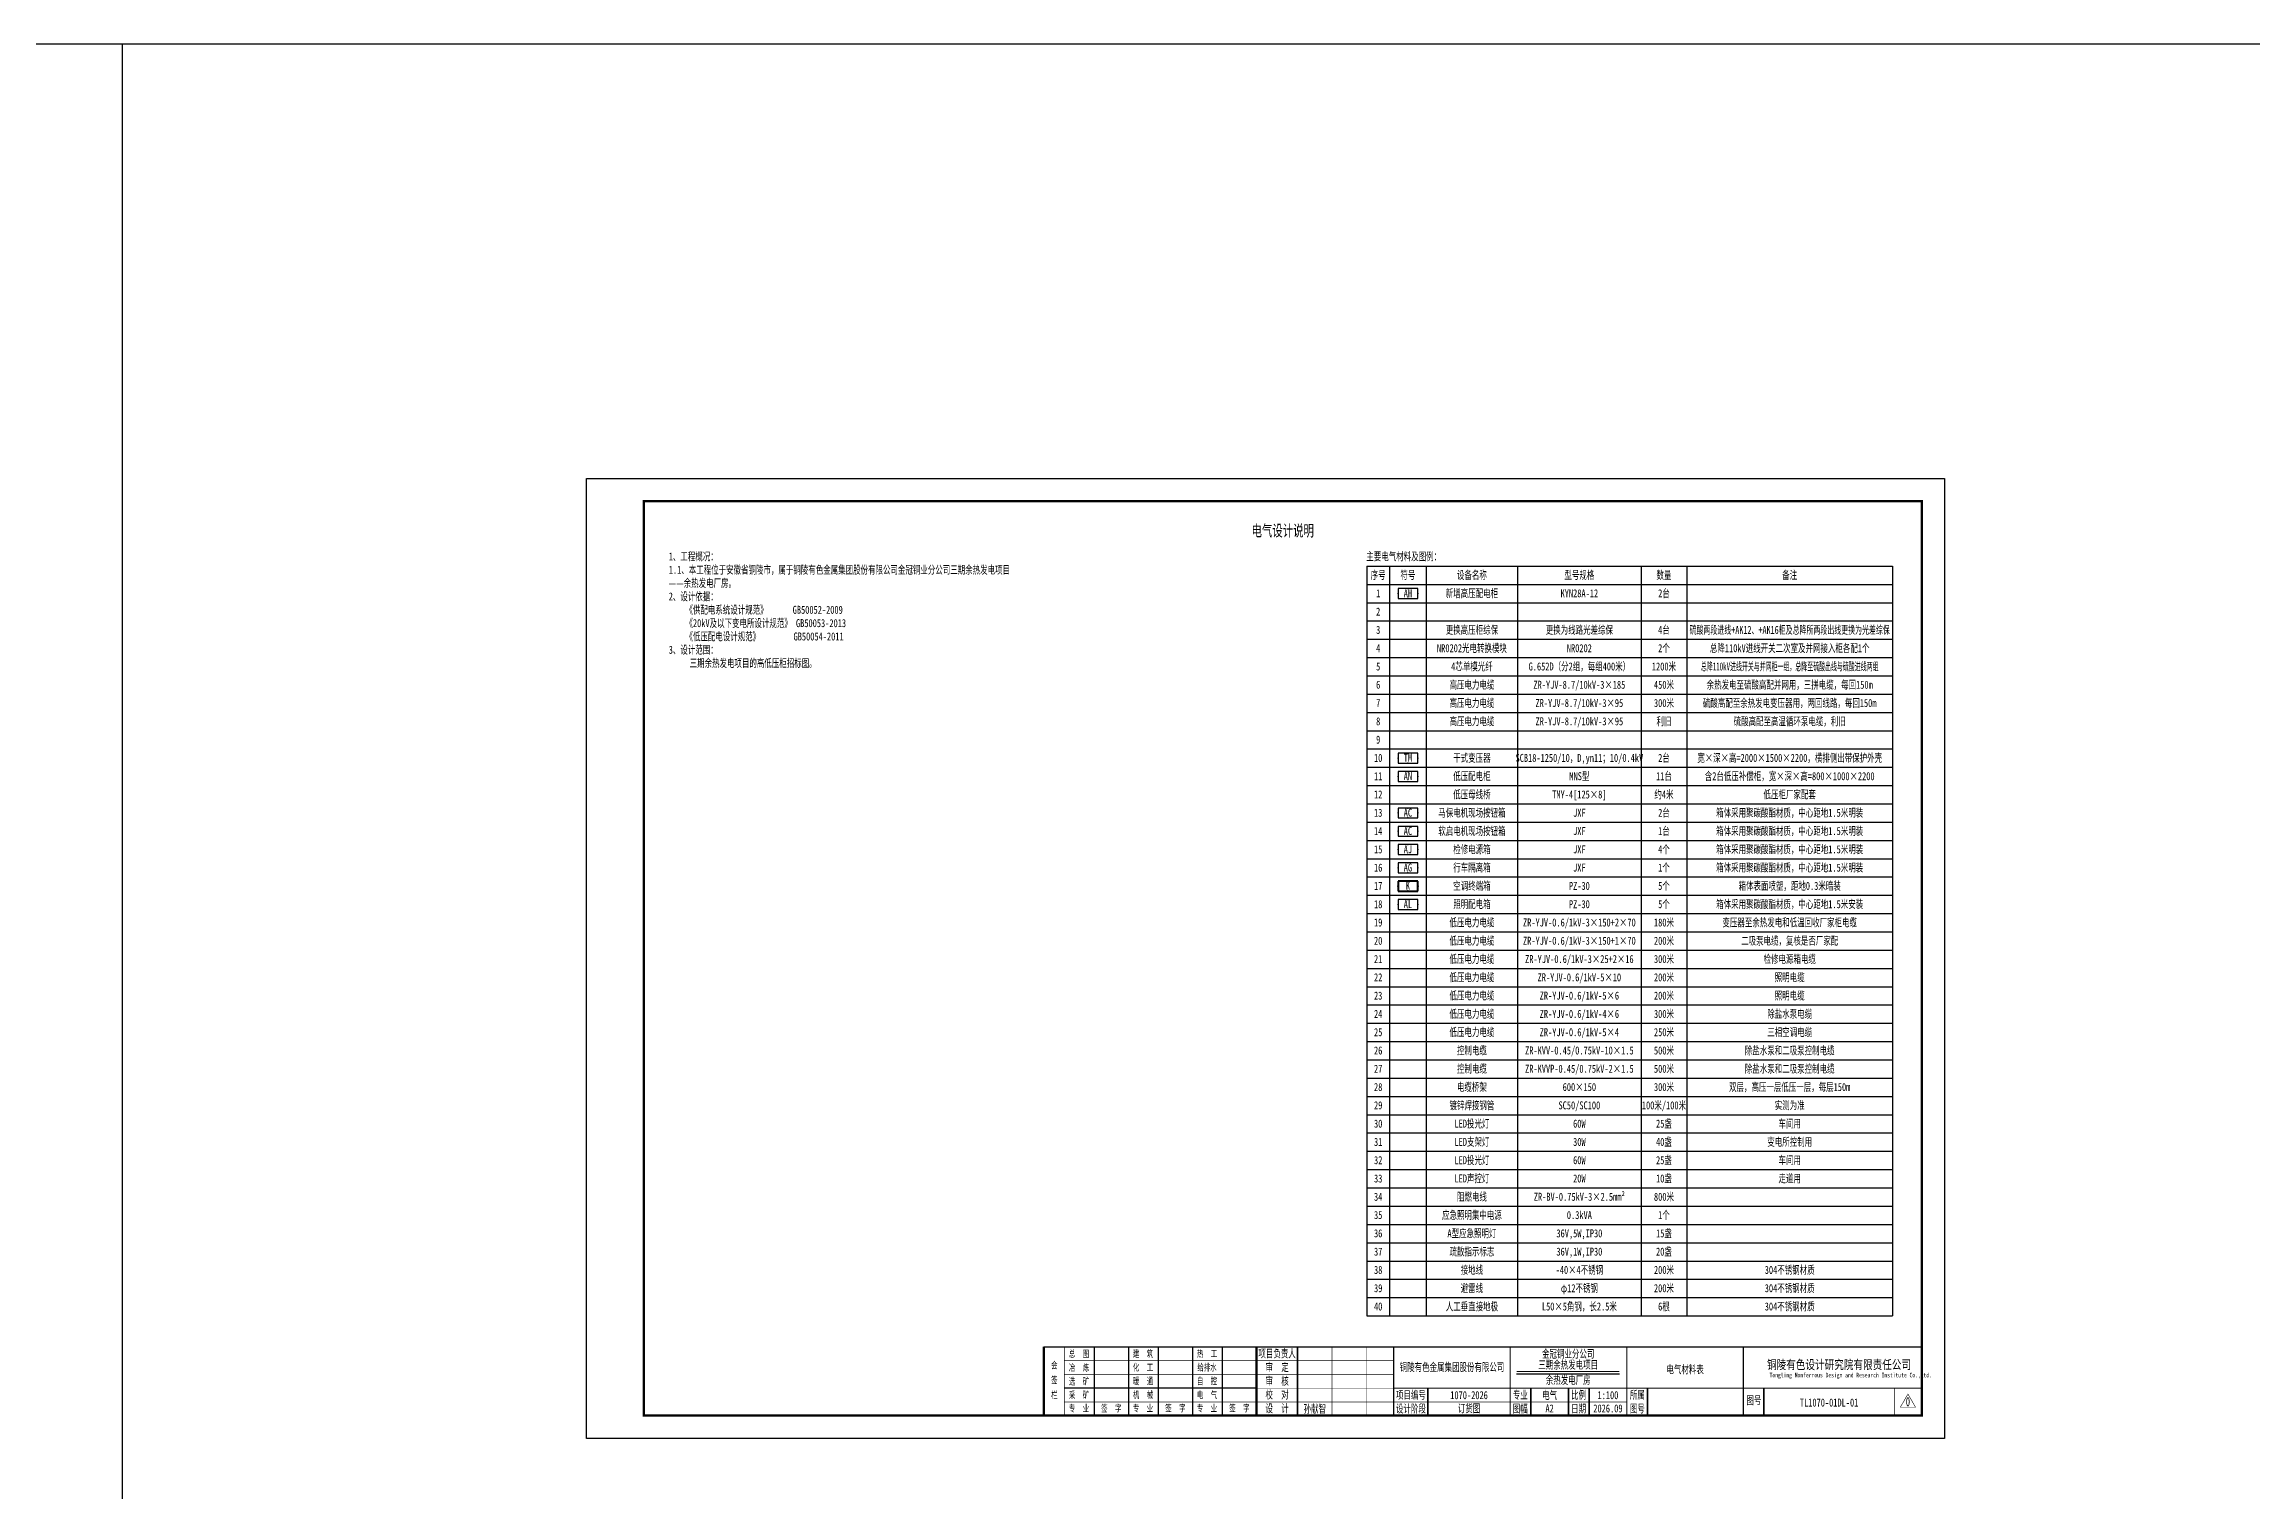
# Model space of a CAD drawing. Header units: millimetres. Extents: x -24326 to 675674, y 148048 to 606396.
# Drawn here: x 72244 to 168815, y 484756 to 548048 of the extents above; entities that cross this region are included whole.
import ezdxf
from ezdxf.enums import TextEntityAlignment as Align

# ---------------------------------------------------------------- set-up
doc = ezdxf.new("R2010")
doc.units = ezdxf.units.MM
doc.layers.add('SW', color=8, linetype='Continuous', lineweight=20)
doc.layers.add('TEXT', color=4, linetype='Continuous', lineweight=0)
for name, color, linetype in [('图框', 7, 'Continuous'), ('照明平面设备层', 1, 'Continuous'), ('电气说明', 7, 'Continuous')]:
    doc.layers.add(name, color=color, linetype=linetype)
doc.styles.add('HZ', font='simsun.ttf', dxfattribs={"width": 0.75})
doc.styles.add('标准', font='NSimSun.ttf', dxfattribs={"width": 0.667})

# ---------------------------------------------------------------- blocks, each defined once
blk = doc.blocks.new('PLA1')
at = {"color": 0, "linetype": 'ByBlock', "lineweight": -2}
for p, q in [((-500, 500), (-500, 0)), ((500, 500), (-500, 500)), ((-500, 0), (500, 0)), ((500, 0), (500, 500))]:
    blk.add_line(p, q, dxfattribs=at)
for p in [(-500, 250), (0, 500), (0, 0), (500, 250)]:
    blk.add_point(p, dxfattribs=at)
blk = doc.blocks.new('3')
at = {"layer": 'TEXT', "color": 7, "lineweight": 25, "style": 'HZ', "width": 0.75}
for s, height, p in [('铜陵有色设计研究院有限责任公司', 400, (221501, 249018)), ('Tongling Nonferrous Design and Research Institute Co.,Ltd.', 200, (221613, 248659))]:
    blk.add_text(s, height=height, dxfattribs=at).set_placement(p)
blk = doc.blocks.new('铜陵有色图签02')
at = {"layer": '图框', "linetype": 'Continuous', "lineweight": 50}
for p, q in [((-38401, 3003), (-38401, 1)), ((-29100, 3001), (-29100, 0))]:
    blk.add_line(p, q, dxfattribs=at)
at = {"layer": '图框', "color": 7, "linetype": 'Continuous', "lineweight": 25}
for p, q in [((-36201, 3010), (-36201, 9)), ((-34701, 3010), (-34701, 9)), ((-33401, 3017), (-33401, 16)), ((-31901, 3017), (-31901, 16)), ((-30601, 3017), (-30601, 16)), ((-29100, 1201), (-37501, 1201))]:
    blk.add_line(p, q, dxfattribs=at)
at = {"layer": '图框', "color": 7, "linetype": 'Continuous', "lineweight": 35}
for p, q in [((-27300, 3001), (-27300, 1)), ((-21600, 1197), (-21600, -3)), ((-17100, 1200), (-17100, 0)), ((-15450, 0), (-15450, 1200)), ((-14550, 1200), (-14550, 0)), ((-12000, 1201), (-12000, 1)), ((-6900, 1202), (-6900, 2))]:
    blk.add_line(p, q, dxfattribs=at)
at = {"layer": '图框', "lineweight": 25}
blk.add_line((-17723, 1830), (-13223, 1830), dxfattribs=at)
at = {"layer": '图框', "lineweight": 70, "const_width": 70}
blk.add_lwpolyline([(-17980, 3001), (0, 3001), (-38401, 3001)], dxfattribs=at)
at = {"layer": '图框', "color": 7, "linetype": 'Continuous', "lineweight": 25, "const_width": 25}
for points in [[(-37501, 3000), (-37501, 0)], [(-25800, 3001), (-25800, 1)], [(-24300, 3001), (-24300, 1)], [(-23100, 2401), (-37501, 2401)], [(-23100, 1801), (-37501, 1801)], [(-23100, 1201), (-29100, 1201)], [(-12900, 600), (-18000, 600), (-37501, 600)], [(-602, 943), (-932, 371), (-272, 371), (-602, 943)]]:
    blk.add_lwpolyline(points, dxfattribs=at)
at = {"layer": '图框', "linetype": 'Continuous', "lineweight": 50, "const_width": 50}
for points in [[(-23100, 3001), (-23100, 1)], [(-18000, 3000), (-18000, 0)]]:
    blk.add_lwpolyline(points, dxfattribs=at)
at = {"layer": '图框', "lineweight": 50, "const_width": 50}
for points in [[(-12900, 3001), (-12900, 1)], [(-7800, 3001), (-7800, 1)], [(0, 3000), (0, 0)], [(-23100, 1200), (0, 1200)]]:
    blk.add_lwpolyline(points, dxfattribs=at)
at = {"layer": '图框', "lineweight": 25, "const_width": 35}
blk.add_lwpolyline([(-17723, 1930), (-13223, 1930)], dxfattribs=at)
at = {"layer": '图框', "color": 7, "linetype": 'Continuous', "lineweight": 35, "const_width": 25}
blk.add_lwpolyline([(-1200, 1201), (-1200, 0)], dxfattribs=at)
at = {"layer": '图框', "linetype": 'Continuous', "lineweight": 70, "const_width": 70}
blk.add_lwpolyline([(-38401, 1), (0, 0)], dxfattribs=at)
at = {"layer": '图框', "lineweight": 25}
blk.add_blockref('3', (-228268, -246986), dxfattribs=at)
at = {"layer": 'TEXT', "color": 7, "lineweight": 25, "style": '标准', "width": 0.667}
for s, height, p in [('总  图', 300, (-36862, 2555)), ('建  筑', 300, (-34062, 2562)), ('热  工', 300, (-31262, 2562)), ('项目负责人', 350, (-28197, 2541)), ('会', 300, (-37942, 2054)), ('冶  炼', 300, (-36862, 1955)), ('化  工', 300, (-34062, 1962)), ('给排水', 300, (-31262, 1962)), ('审  定', 350, (-28197, 1941)), ('栏', 300, (-37942, 754)), ('签', 300, (-37942, 1404)), ('采  矿', 300, (-36862, 754)), ('选  矿', 300, (-36862, 1355)), ('机  械', 300, (-34062, 761)), ('暖  通', 300, (-34062, 1362)), ('电  气', 300, (-31262, 761)), ('自  控', 300, (-31262, 1362)), ('校  对', 350, (-28197, 741)), ('审  核', 350, (-28197, 1341)), ('项目编号', 350, (-22343, 730)), ('专业', 350, (-17559, 730)), ('比例', 350, (-15009, 730)), ('所属', 350, (-12438, 730)), ('专  业', 300, (-36862, 170)), ('签  字', 300, (-35449, 170)), ('专  业', 300, (-34062, 177)), ('签  字', 300, (-32649, 177)), ('专  业', 300, (-31262, 177)), ('签  字', 300, (-29849, 177)), ('设  计', 350, (-28197, 139)), ('设计阶段', 350, (-22343, 130)), ('图幅', 350, (-17559, 130)), ('日期', 350, (-15009, 130)), ('图号', 350, (-12438, 130)), ('图号', 350, (-7339, 495))]:
    blk.add_text(s, height=height, dxfattribs=at).set_placement(p, align=Align.CENTER)

msp = doc.modelspace()

# ---------------------------------------------------------------- linework, layer by layer
at = {"color": 2, "linetype": 'ByBlock', "lineweight": -3, "ltscale": 100}
for p, q in [((675673.6, 548047.8), (-24326.4, 548047.8)), ((75673.6, 148047.8), (75673.6, 548047.8))]:
    msp.add_line(p, q, dxfattribs=at)
at = {"layer": '图框', "linetype": 'Continuous', "lineweight": 100, "const_width": 100}
msp.add_lwpolyline([(98473.6, 488047.8), (154373.6, 488047.8), (154373.6, 528047.8), (98473.6, 528047.8)], close=True, dxfattribs=at)
at = {"layer": '照明平面设备层', "color": 0}
for p, q in [((130098.4, 525211.8), (130098.4, 492411.8)), ((130098.4, 525211.8), (153098.4, 525211.8)), ((130098.4, 524411.8), (153098.4, 524411.8)), ((131098.4, 525211.8), (131098.4, 492411.8)), ((132698.4, 525211.8), (132698.4, 492411.8)), ((136698.4, 525211.8), (136698.4, 492411.8)), ((142098.4, 525211.8), (142098.4, 492411.8)), ((144098.4, 525211.8), (144098.4, 492411.8)), ((153098.4, 525211.8), (153098.4, 492411.8)), ((130098.4, 523611.8), (153098.4, 523611.8)), ((130098.4, 522811.8), (153098.4, 522811.8)), ((130098.4, 522011.8), (153098.4, 522011.8)), ((130098.4, 521211.8), (153098.4, 521211.8)), ((130098.4, 520411.8), (153098.4, 520411.8)), ((130098.4, 519611.8), (153098.4, 519611.8)), ((130098.4, 518811.8), (153098.4, 518811.8)), ((130098.4, 518011.8), (153098.4, 518011.8)), ((130098.4, 517211.8), (153098.4, 517211.8)), ((130098.4, 516411.8), (153098.4, 516411.8)), ((130098.4, 515611.8), (153098.4, 515611.8)), ((130098.4, 514811.8), (153098.4, 514811.8)), ((130098.4, 514011.8), (153098.4, 514011.8)), ((130098.4, 513211.8), (153098.4, 513211.8)), ((130098.4, 512411.8), (153098.4, 512411.8)), ((130098.4, 511611.8), (153098.4, 511611.8)), ((130098.4, 510811.8), (153098.4, 510811.8)), ((130098.4, 510011.8), (153098.4, 510011.8)), ((130098.4, 509211.8), (153098.4, 509211.8)), ((130098.4, 508411.8), (153098.4, 508411.8)), ((130098.4, 507611.8), (153098.4, 507611.8)), ((130098.4, 506811.8), (153098.4, 506811.8)), ((130098.4, 506011.8), (153098.4, 506011.8)), ((130098.4, 505211.8), (153098.4, 505211.8)), ((130098.4, 504411.8), (153098.4, 504411.8)), ((130098.4, 503611.8), (153098.4, 503611.8)), ((130098.4, 502811.8), (153098.4, 502811.8)), ((130098.4, 502011.8), (153098.4, 502011.8)), ((130098.4, 501211.8), (153098.4, 501211.8)), ((130098.4, 500411.8), (153098.4, 500411.8)), ((130098.4, 499611.8), (153098.4, 499611.8)), ((130098.4, 498811.8), (153098.4, 498811.8)), ((130098.4, 498011.8), (153098.4, 498011.8)), ((130098.4, 497211.8), (153098.4, 497211.8)), ((130098.4, 496411.8), (153098.4, 496411.8)), ((130098.4, 495611.8), (153098.4, 495611.8)), ((130098.4, 494811.8), (153098.4, 494811.8)), ((130098.4, 494011.8), (153098.4, 494011.8)), ((130098.4, 493211.8), (153098.4, 493211.8)), ((130098.4, 492411.8), (153098.4, 492411.8))]:
    msp.add_line(p, q, dxfattribs=at)
at = {"layer": '照明平面设备层', "color": 0, "lineweight": -3, "ltscale": 100}
msp.add_lwpolyline([(95973.6, 529047.8), (155373.6, 529047.8), (155373.6, 487047.8), (95973.6, 487047.8)], close=True, dxfattribs=at)

# ---------------------------------------------------------------- block references
at = {"layer": '图框', "lineweight": 25}
msp.add_blockref('铜陵有色图签02', (154373.6, 488047.8), dxfattribs=at)
at = {"layer": '照明平面设备层', "color": 2, "linetype": 'ByBlock', "lineweight": 30, "xscale": 0.8640000000596046, "yscale": 0.8640000000596046, "zscale": 0.8640000000596046}
for p in [(131898.4, 523795.8), (131898.4, 516595.8), (131898.4, 515795.8)]:
    msp.add_blockref('PLA1', p, dxfattribs=at)
at = {"layer": '照明平面设备层', "color": 1, "linetype": 'ByBlock', "lineweight": 30, "xscale": 0.8640000000596046, "yscale": 0.8640000000596046, "zscale": 0.8640000000596046}
for p in [(131898.4, 514195.8), (131898.4, 513395.8), (131898.4, 512595.8), (131898.4, 510195.8)]:
    msp.add_blockref('PLA1', p, dxfattribs=at)
at = {"layer": '照明平面设备层', "color": 4, "linetype": 'ByBlock', "lineweight": 30, "xscale": 0.8640000000596046, "yscale": 0.8640000000596046, "zscale": 0.8640000000596046}
msp.add_blockref('PLA1', (131898.4, 511795.8), dxfattribs=at)
at = {"layer": '照明平面设备层', "color": 241, "lineweight": 40, "xscale": 0.8640000000596046, "yscale": 0.8640000000596046, "zscale": 0.8640000000596046}
msp.add_blockref('PLA1', (131898.4, 510995.8), dxfattribs=at)

# ---------------------------------------------------------------- texts
at = {"layer": 'SW', "color": 7, "linetype": 'ByBlock', "lineweight": 25, "style": '标准', "width": 0.667}
msp.add_text('主要电气材料及图例：', height=350, dxfattribs=at).set_placement((130080.7, 525461.4))
at = {"layer": 'SW', "color": 7, "linetype": 'ByBlock', "lineweight": 25, "style": '标准'}
for s, width, p in [('序号', 0.667, (130598.4, 524647.4)), ('符号', 0.667, (131898.4, 524647.4)), ('设备名称', 0.667, (134698.4, 524647.4)), ('型号规格', 0.667, (139398.4, 524647.4)), ('数量', 0.667, (143098.4, 524647.4)), ('备注', 0.667, (148598.4, 524647.4)), ('1', 0.667, (130598.4, 523847.4)), ('AH', 0.667, (131898.4, 523851)), ('新增高压配电柜', 0.667, (134698.4, 523847.4)), ('KYN28A-12', 0.667, (139398.4, 523847.4)), ('2台', 0.667, (143098.4, 523847.4)), ('3', 0.667, (130598.4, 522247.4)), ('2', 0.667, (130598.4, 523047.4)), ('更换高压柜综保', 0.667, (134698.4, 522247.4)), ('更换为线路光差综保', 0.667, (139398.4, 522247.4)), ('4台', 0.667, (143098.4, 522247.4)), ('硫酸两段进线+AK12、+AK16柜及总降所两段出线更换为光差综保', 0.62, (148598.4, 522247.4)), ('4', 0.667, (130598.4, 521447.4)), ('NR0202光电转换模块', 0.667, (134698.4, 521447.4)), ('NR0202', 0.667, (139398.4, 521447.4)), ('2个', 0.667, (143098.4, 521447.4)), ('总降110kV进线开关二次室及并网接入柜各配1个', 0.667, (148598.4, 521447.4)), ('5', 0.667, (130598.4, 520647.4)), ('4芯单模光纤', 0.667, (134698.4, 520647.4)), ('G.652D（分2组，每组400米）', 0.667, (139398.4, 520647.4)), ('1200米', 0.667, (143098.4, 520647.4)), ('总降110kV进线开关与并网柜一组，总降至硫酸出线与硫酸进线两组', 0.53, (148598.4, 520647.4)), ('6', 0.667, (130598.4, 519847.4)), ('8', 0.667, (130598.4, 518247.4)), ('7', 0.667, (130598.4, 519047.4)), ('9', 0.667, (130598.4, 517447.4)), ('10', 0.667, (130598.4, 516647.4)), ('TM', 0.667, (131898.4, 516651)), ('干式变压器', 0.667, (134698.4, 516647.4)), ('SCB18-1250/10，D,yn11；10/0.4kV', 0.667, (139398.4, 516647.4)), ('2台', 0.667, (143098.4, 516647.4)), ('宽×深×高=2000×1500×2200，横排侧出带保护外壳', 0.667, (148598.4, 516647.4)), ('11', 0.667, (130598.4, 515847.4)), ('AN', 0.667, (131898.4, 515851)), ('低压配电柜', 0.667, (134698.4, 515847.4)), ('MNS型', 0.667, (139398.4, 515847.4)), ('11台', 0.667, (143098.4, 515847.4)), ('含2台低压补偿柜，宽×深×高=800×1000×2200', 0.667, (148598.4, 515847.4)), ('12', 0.667, (130598.4, 515047.4)), ('低压母线桥', 0.667, (134698.4, 515047.4)), ('TMY-4[125×8]', 0.667, (139398.4, 515047.4)), ('约4米', 0.667, (143098.4, 515047.4)), ('低压柜厂家配套', 0.667, (148598.4, 515047.4)), ('13', 0.667, (130598.4, 514247.4)), ('14', 0.667, (130598.4, 513447.4)), ('AC', 0.667, (131898.4, 514251)), ('AC', 0.667, (131898.4, 513451)), ('软启电机现场按钮箱', 0.667, (134698.4, 513447.4)), ('马保电机现场按钮箱', 0.667, (134698.4, 514247.4)), ('JXF', 0.667, (139398.4, 514247.4)), ('JXF', 0.667, (139398.4, 513447.4)), ('2台', 0.667, (143098.4, 514247.4)), ('1台', 0.667, (143098.4, 513447.4)), ('箱体采用聚碳酸酯材质，中心距地1.5米明装', 0.667, (148598.4, 514247.4)), ('箱体采用聚碳酸酯材质，中心距地1.5米明装', 0.667, (148598.4, 513447.4)), ('15', 0.667, (130598.4, 512647.4)), ('AJ', 0.667, (131898.4, 512651)), ('检修电源箱', 0.667, (134698.4, 512647.4)), ('JXF', 0.667, (139398.4, 512647.4)), ('4个', 0.667, (143098.4, 512647.4)), ('箱体采用聚碳酸酯材质，中心距地1.5米明装', 0.667, (148598.4, 512647.4)), ('16', 0.667, (130598.4, 511847.4)), ('AG', 0.667, (131898.4, 511851)), ('行车隔离箱', 0.667, (134698.4, 511847.4)), ('JXF', 0.667, (139398.4, 511847.4)), ('1个', 0.667, (143098.4, 511847.4)), ('箱体采用聚碳酸酯材质，中心距地1.5米明装', 0.667, (148598.4, 511847.4)), ('17', 0.667, (130598.4, 511047.4)), ('K', 0.667, (131898.4, 511051)), ('空调终端箱', 0.667, (134698.4, 511047.4)), ('PZ-30', 0.667, (139398.4, 511047.4)), ('5个', 0.667, (143098.4, 511047.4)), ('箱体表面喷塑，距地0.3米暗装', 0.667, (148598.4, 511047.4)), ('18', 0.667, (130598.4, 510247.4)), ('AL', 0.667, (131898.4, 510251)), ('20', 0.667, (130598.4, 508647.4)), ('19', 0.667, (130598.4, 509447.4)), ('21', 0.667, (130598.4, 507847.4)), ('22', 0.667, (130598.4, 507047.4)), ('23', 0.667, (130598.4, 506247.4)), ('24', 0.667, (130598.4, 505447.4)), ('25', 0.667, (130598.4, 504647.4)), ('26', 0.667, (130598.4, 503847.4)), ('27', 0.667, (130598.4, 503047.4)), ('28', 0.667, (130598.4, 502247.4)), ('29', 0.667, (130598.4, 501447.4)), ('30', 0.667, (130598.4, 500647.4)), ('31', 0.667, (130598.4, 499847.4)), ('32', 0.667, (130598.4, 499047.4)), ('33', 0.667, (130598.4, 498247.4)), ('34', 0.667, (130598.4, 497447.4)), ('35', 0.667, (130598.4, 496647.4)), ('36', 0.667, (130598.4, 495847.4)), ('37', 0.667, (130598.4, 495047.4)), ('38', 0.667, (130598.4, 494247.4)), ('39', 0.667, (130598.4, 493447.4)), ('40', 0.667, (130598.4, 492647.4))]:
    msp.add_text(s, height=350, dxfattribs=dict(at, width=width)).set_placement(p, align=Align.CENTER)
at = {"layer": 'SW', "color": 5, "linetype": 'ByBlock', "lineweight": 25, "style": '标准', "width": 0.667}
for s, p in [('高压电力电缆', (134698.4, 519847.4)), ('ZR-YJV-8.7/10kV-3×185', (139398.4, 519847.4)), ('450米', (143098.4, 519847.4)), ('余热发电至硫酸高配并网用，三拼电缆，每回150m', (148598.4, 519847.4)), ('高压电力电缆', (134698.4, 519047.4)), ('高压电力电缆', (134698.4, 518247.4)), ('ZR-YJV-8.7/10kV-3×95', (139398.4, 519047.4)), ('ZR-YJV-8.7/10kV-3×95', (139398.4, 518247.4)), ('300米', (143098.4, 519047.4)), ('利旧', (143098.4, 518247.4)), ('硫酸高配至余热发电变压器用，两回线路，每回150m', (148598.4, 519047.4)), ('硫酸高配至高温循环泵电缆，利旧', (148598.4, 518247.4)), ('低压电力电缆', (134698.4, 509447.4)), ('低压电力电缆', (134698.4, 508647.4)), ('ZR-YJV-0.6/1kV-3×150+2×70', (139398.4, 509447.4)), ('ZR-YJV-0.6/1kV-3×150+1×70', (139398.4, 508647.4)), ('200米', (143098.4, 508647.4)), ('180米', (143098.4, 509447.4)), ('变压器至余热发电和低温回收厂家柜电缆', (148598.4, 509447.4)), ('二吸泵电缆，复核是否厂家配', (148598.4, 508647.4)), ('低压电力电缆', (134698.4, 507847.4)), ('ZR-YJV-0.6/1kV-3×25+2×16', (139398.4, 507847.4)), ('300米', (143098.4, 507847.4)), ('检修电源箱电缆', (148598.4, 507847.4)), ('低压电力电缆', (134698.4, 507047.4)), ('ZR-YJV-0.6/1kV-5×10', (139398.4, 507047.4)), ('200米', (143098.4, 507047.4)), ('照明电缆', (148598.4, 507047.4)), ('低压电力电缆', (134698.4, 506247.4)), ('ZR-YJV-0.6/1kV-5×6', (139398.4, 506247.4)), ('200米', (143098.4, 506247.4)), ('照明电缆', (148598.4, 506247.4)), ('低压电力电缆', (134698.4, 505447.4)), ('ZR-YJV-0.6/1kV-4×6', (139398.4, 505447.4)), ('300米', (143098.4, 505447.4)), ('除盐水泵电缆', (148598.4, 505447.4)), ('低压电力电缆', (134698.4, 504647.4)), ('控制电缆', (134698.4, 503847.4)), ('ZR-KVV-0.45/0.75kV-10×1.5', (139398.4, 503847.4)), ('ZR-YJV-0.6/1kV-5×4', (139398.4, 504647.4)), ('500米', (143098.4, 503847.4)), ('250米', (143098.4, 504647.4)), ('除盐水泵和二吸泵控制电缆', (148598.4, 503847.4)), ('三相空调电缆', (148598.4, 504647.4)), ('控制电缆', (134698.4, 503047.4)), ('ZR-KVVP-0.45/0.75kV-2×1.5', (139398.4, 503047.4)), ('500米', (143098.4, 503047.4)), ('除盐水泵和二吸泵控制电缆', (148598.4, 503047.4)), ('电缆桥架', (134698.4, 502247.4)), ('600×150', (139398.4, 502247.4)), ('300米', (143098.4, 502247.4)), ('双层，高压一层低压一层，每层150m', (148598.4, 502247.4)), ('镀锌焊接钢管', (134698.4, 501447.4)), ('SC50/SC100', (139398.4, 501447.4)), ('100米/100米', (143098.4, 501447.4)), ('实测为准', (148598.4, 501447.4)), ('LED投光灯', (134698.4, 500647.4)), ('LED支架灯', (134698.4, 499847.4)), ('60W', (139398.4, 500647.4)), ('40盏', (143098.4, 499847.4)), ('25盏', (143098.4, 500647.4)), ('变电所控制用', (148598.4, 499847.4)), ('车间用', (148598.4, 500647.4)), ('LED投光灯', (134698.4, 499047.4)), ('30W', (139398.4, 499847.4)), ('60W', (139398.4, 499047.4)), ('25盏', (143098.4, 499047.4)), ('车间用', (148598.4, 499047.4)), ('LED声控灯', (134698.4, 498247.4)), ('20W', (139398.4, 498247.4)), ('10盏', (143098.4, 498247.4)), ('走道用', (148598.4, 498247.4)), ('阻燃电线', (134698.4, 497447.4)), ('ZR-BV-0.75kV-3×2.5mm²', (139398.4, 497447.4)), ('800米', (143098.4, 497447.4)), ('应急照明集中电源', (134698.4, 496647.4)), ('0.3kVA', (139398.4, 496647.4)), ('1个', (143098.4, 496647.4)), ('A型应急照明灯', (134698.4, 495847.4)), ('疏散指示标志', (134698.4, 495047.4)), ('36V,5W,IP30', (139398.4, 495847.4)), ('20盏', (143098.4, 495047.4)), ('15盏', (143098.4, 495847.4)), ('接地线', (134698.4, 494247.4)), ('-40×4不锈钢', (139398.4, 494247.4)), ('36V,1W,IP30', (139398.4, 495047.4)), ('200米', (143098.4, 494247.4)), ('304不锈钢材质', (148598.4, 494247.4)), ('避雷线', (134698.4, 493447.4)), ('φ12不锈钢', (139398.4, 493447.4)), ('200米', (143098.4, 493447.4)), ('304不锈钢材质', (148598.4, 493447.4)), ('人工垂直接地极', (134698.4, 492647.4)), ('L50×5角钢，长2.5米', (139398.4, 492647.4)), ('6根', (143098.4, 492647.4)), ('304不锈钢材质', (148598.4, 492647.4))]:
    msp.add_text(s, height=350, dxfattribs=at).set_placement(p, align=Align.CENTER)
at = {"layer": 'SW', "color": 0, "linetype": 'ByBlock', "lineweight": 25, "style": '标准', "width": 0.667}
for s, p in [('照明配电箱', (134698.4, 510247.4)), ('PZ-30', (139398.4, 510247.4)), ('5个', (143098.4, 510247.4)), ('箱体采用聚碳酸酯材质，中心距地1.5米安装', (148598.4, 510247.4))]:
    msp.add_text(s, height=350, dxfattribs=at).set_placement(p, align=Align.CENTER)
at = {"layer": 'SW', "color": 4, "linetype": 'Continuous', "lineweight": 25, "style": '标准', "width": 0.667}
for s, height, p in [('金冠铜业分公司', 350, (138910.4, 490576.7)), ('铜陵有色金属集团股份有限公司', 350, (133827.5, 489995.5)), ('三期余热发电项目', 350, (138910.4, 490098.6)), ('余热发电厂房', 350, (138910.4, 489430.3)), ('电气材料表', 350, (144024.5, 489894.7)), ('1070-2026', 350, (134573, 488767.5)), ('电气', 350, (138097.8, 488767.5)), ('1:100', 350, (140647.8, 488767.5)), ('TL1070-01DL-01', 350, (150322.9, 488444.3)), ('0', 400, (153771.4, 488455.8)), ('A2', 350, (138097.8, 488187.8)), ('2026.09', 350, (140647.8, 488187.8))]:
    msp.add_text(s, height=height, dxfattribs=at).set_placement(p, align=Align.CENTER)
at = {"layer": 'SW', "color": 7, "linetype": 'Continuous', "lineweight": 25, "style": '标准', "width": 0.667}
msp.add_text('孙献智', height=350, dxfattribs=at).set_placement((127825.3, 488168.3), align=Align.CENTER)
at = {"layer": 'SW', "color": 1, "linetype": 'Continuous', "lineweight": 25, "style": '标准', "width": 0.667}
msp.add_text('订货图', height=350, dxfattribs=at).set_placement((134573, 488187.8), align=Align.CENTER)
at = {"layer": 'SW', "color": 7, "linetype": 'Continuous', "lineweight": 25, "insert": (99565.3, 525810.4), "char_height": 350, "width": 13454.45, "attachment_point": 1, "style": '标准'}
msp.add_mtext('1、工程概况：\\P1.1{\\C0;、}本工程位于安徽省铜陵市，属于铜陵有色金属集团股份有限公司金冠铜业分公司三期余热发电项目——余热发电厂房。\\P2、设计依据：\\P    《供配电系统设计规范》      GB50052-2009\\P    《20kV及以下变电所设计规范》 GB50053-2013\\P    《低压配电设计规范》        GB50054-2011{\\W2.292;\\P}3、设计范围：\\P     三期余热发电项目的高低压柜招标图。', dxfattribs=at)
at = {"layer": '电气说明', "style": '标准', "width": 0.667}
msp.add_text('电气设计说明', height=500, dxfattribs=at).set_placement((126423.6, 526515.1), align=Align.CENTER)

doc.saveas('drawing.dxf')
